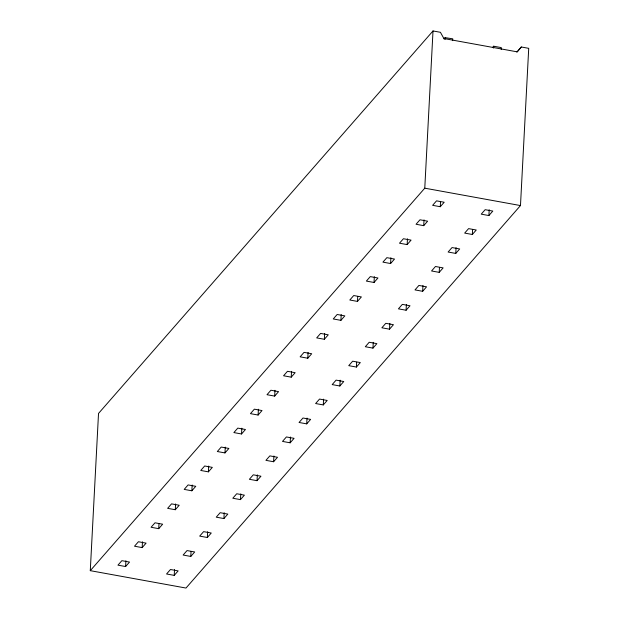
<?xml version="1.0" encoding="UTF-8"?>
<svg xmlns="http://www.w3.org/2000/svg" width="619" height="619" viewBox="0 0 619 619"><rect width="100%" height="100%" fill="white"/><g stroke="black" fill="none" stroke-linecap="round" stroke-linejoin="round"><path stroke-width="0.93" d="M501.212 49.419L501.297 47.609L493.668 46.216L492.538 47.485M493.575 48.027L493.668 46.216M444.991 39.57L445.092 37.651L452.737 38.827L452.636 40.63M90.281 570.664L98.522 413.438L433.014 30.95L440.426 32.296L443.877 38.525L517.275 51.857L521.306 46.99L528.719 48.336L520.478 205.562L185.986 588.05L90.281 570.664L424.773 188.176L433.014 30.95M125.611 566.54L129.518 562.067L121.866 560.675L117.95 565.155L125.611 566.54L125.912 560.752M142.169 547.606L146.084 543.134L138.424 541.741L134.516 546.213L142.169 547.606L142.471 541.811M158.727 528.665L162.642 524.192L154.99 522.8L151.075 527.272L158.727 528.665L158.982 523.836M175.293 509.731L179.208 505.251L171.548 503.866L167.633 508.338L175.293 509.731L175.595 503.936M174.225 575.376L178.14 570.896L170.48 569.511L166.565 573.983L174.225 575.376L174.527 569.581M191.851 490.79L195.766 486.317L188.106 484.925L184.199 489.397L191.851 490.79L192.161 485.002M190.784 556.435L194.699 551.962L187.039 550.57L183.131 555.042L190.784 556.435L191.039 551.606M208.417 471.848L212.325 467.376L204.672 465.983L200.757 470.463L208.417 471.848L208.719 466.061M207.35 537.493L211.257 533.021L203.605 531.636L199.689 536.108L207.35 537.493L207.651 531.706M224.976 452.915L228.891 448.442L221.231 447.05L217.323 451.522L224.976 452.915L225.277 447.119M223.908 518.56L227.823 514.087L220.163 512.694L216.255 517.167L223.908 518.56L224.21 512.764M241.542 433.973L245.449 429.501L237.797 428.108L233.881 432.58L241.542 433.973L241.843 428.186M240.474 499.618L244.381 495.146L236.729 493.753L232.814 498.233L240.474 499.618L240.776 493.83M258.1 415.04L262.015 410.559L254.355 409.174L250.447 413.647L258.1 415.04L258.402 409.244M257.032 480.684L260.947 476.212L253.287 474.819L249.38 479.292L257.032 480.684L257.334 474.889M274.666 396.098L278.573 391.626L270.921 390.233L267.006 394.705L274.666 396.098L274.968 390.31M273.598 461.743L277.505 457.271L269.853 455.878L265.938 460.35L273.598 461.743L273.9 455.955M291.224 377.157L295.139 372.684L287.479 371.299L283.572 375.772L291.224 377.157L291.526 371.369M290.156 442.809L294.071 438.329L286.411 436.944L282.504 441.417L290.156 442.809L290.458 437.014M307.782 358.223L311.697 353.751L304.045 352.358L300.13 356.83L307.782 358.223L308.092 352.435M306.714 423.868L310.63 419.396L302.977 418.003L299.062 422.475L306.714 423.868L307.024 418.08M324.348 339.282L328.263 334.809L320.603 333.417L316.688 337.897L324.348 339.282L324.65 333.494M323.28 404.927L327.196 400.454L319.536 399.062L315.62 403.542L323.28 404.927L323.582 399.139M340.907 320.348L344.822 315.876L337.162 314.483L333.254 318.955L340.907 320.348L341.216 314.553M339.839 385.993L343.754 381.521L336.094 380.128L332.186 384.6L339.839 385.993L340.148 380.198M357.473 301.407L361.38 296.934L353.728 295.542L349.812 300.014L357.473 301.407L357.72 296.586M356.405 367.052L360.312 362.579L352.66 361.187L348.745 365.659L356.405 367.052L356.66 362.231M374.031 282.473L377.946 277.993L370.286 276.608L366.378 281.08L374.031 282.473L374.333 276.678M372.963 348.118L376.878 343.638L369.218 342.253L365.311 346.725L372.963 348.118L373.265 342.322M390.597 263.532L394.504 259.059L386.852 257.666L382.937 262.139L390.597 263.532L390.899 257.744M389.529 329.176L393.436 324.704L385.784 323.311L381.869 327.784L389.529 329.176L389.831 323.389M407.155 244.59L411.07 240.118L403.41 238.733L399.503 243.205L407.155 244.59L407.457 238.802M406.087 310.235L410.002 305.763L402.342 304.378L398.435 308.85L406.087 310.235L406.389 304.447M423.721 225.656L427.628 221.184L419.976 219.791L416.061 224.264L423.721 225.656L424.023 219.861M422.653 291.301L426.561 286.829L418.908 285.436L414.993 289.909L422.653 291.301L422.955 285.514M440.279 206.715L444.194 202.243L436.534 200.85L432.627 205.33L440.279 206.715L440.535 201.895M439.211 272.36L443.127 267.888L435.466 266.495L431.559 270.975L439.211 272.36L439.467 267.54M455.77 253.426L459.685 248.954L452.032 247.561L448.117 252.034L455.77 253.426L456.079 247.631M472.336 234.485L476.251 230.013L468.591 228.62L464.676 233.092L472.336 234.485L472.591 229.664M488.894 215.551L492.809 211.071L485.149 209.686L481.242 214.159L488.894 215.551L489.203 209.756M516.857 52.081L521.306 46.99M443.947 38.912L445.092 37.651M424.773 188.176L520.478 205.562"/></g></svg>
